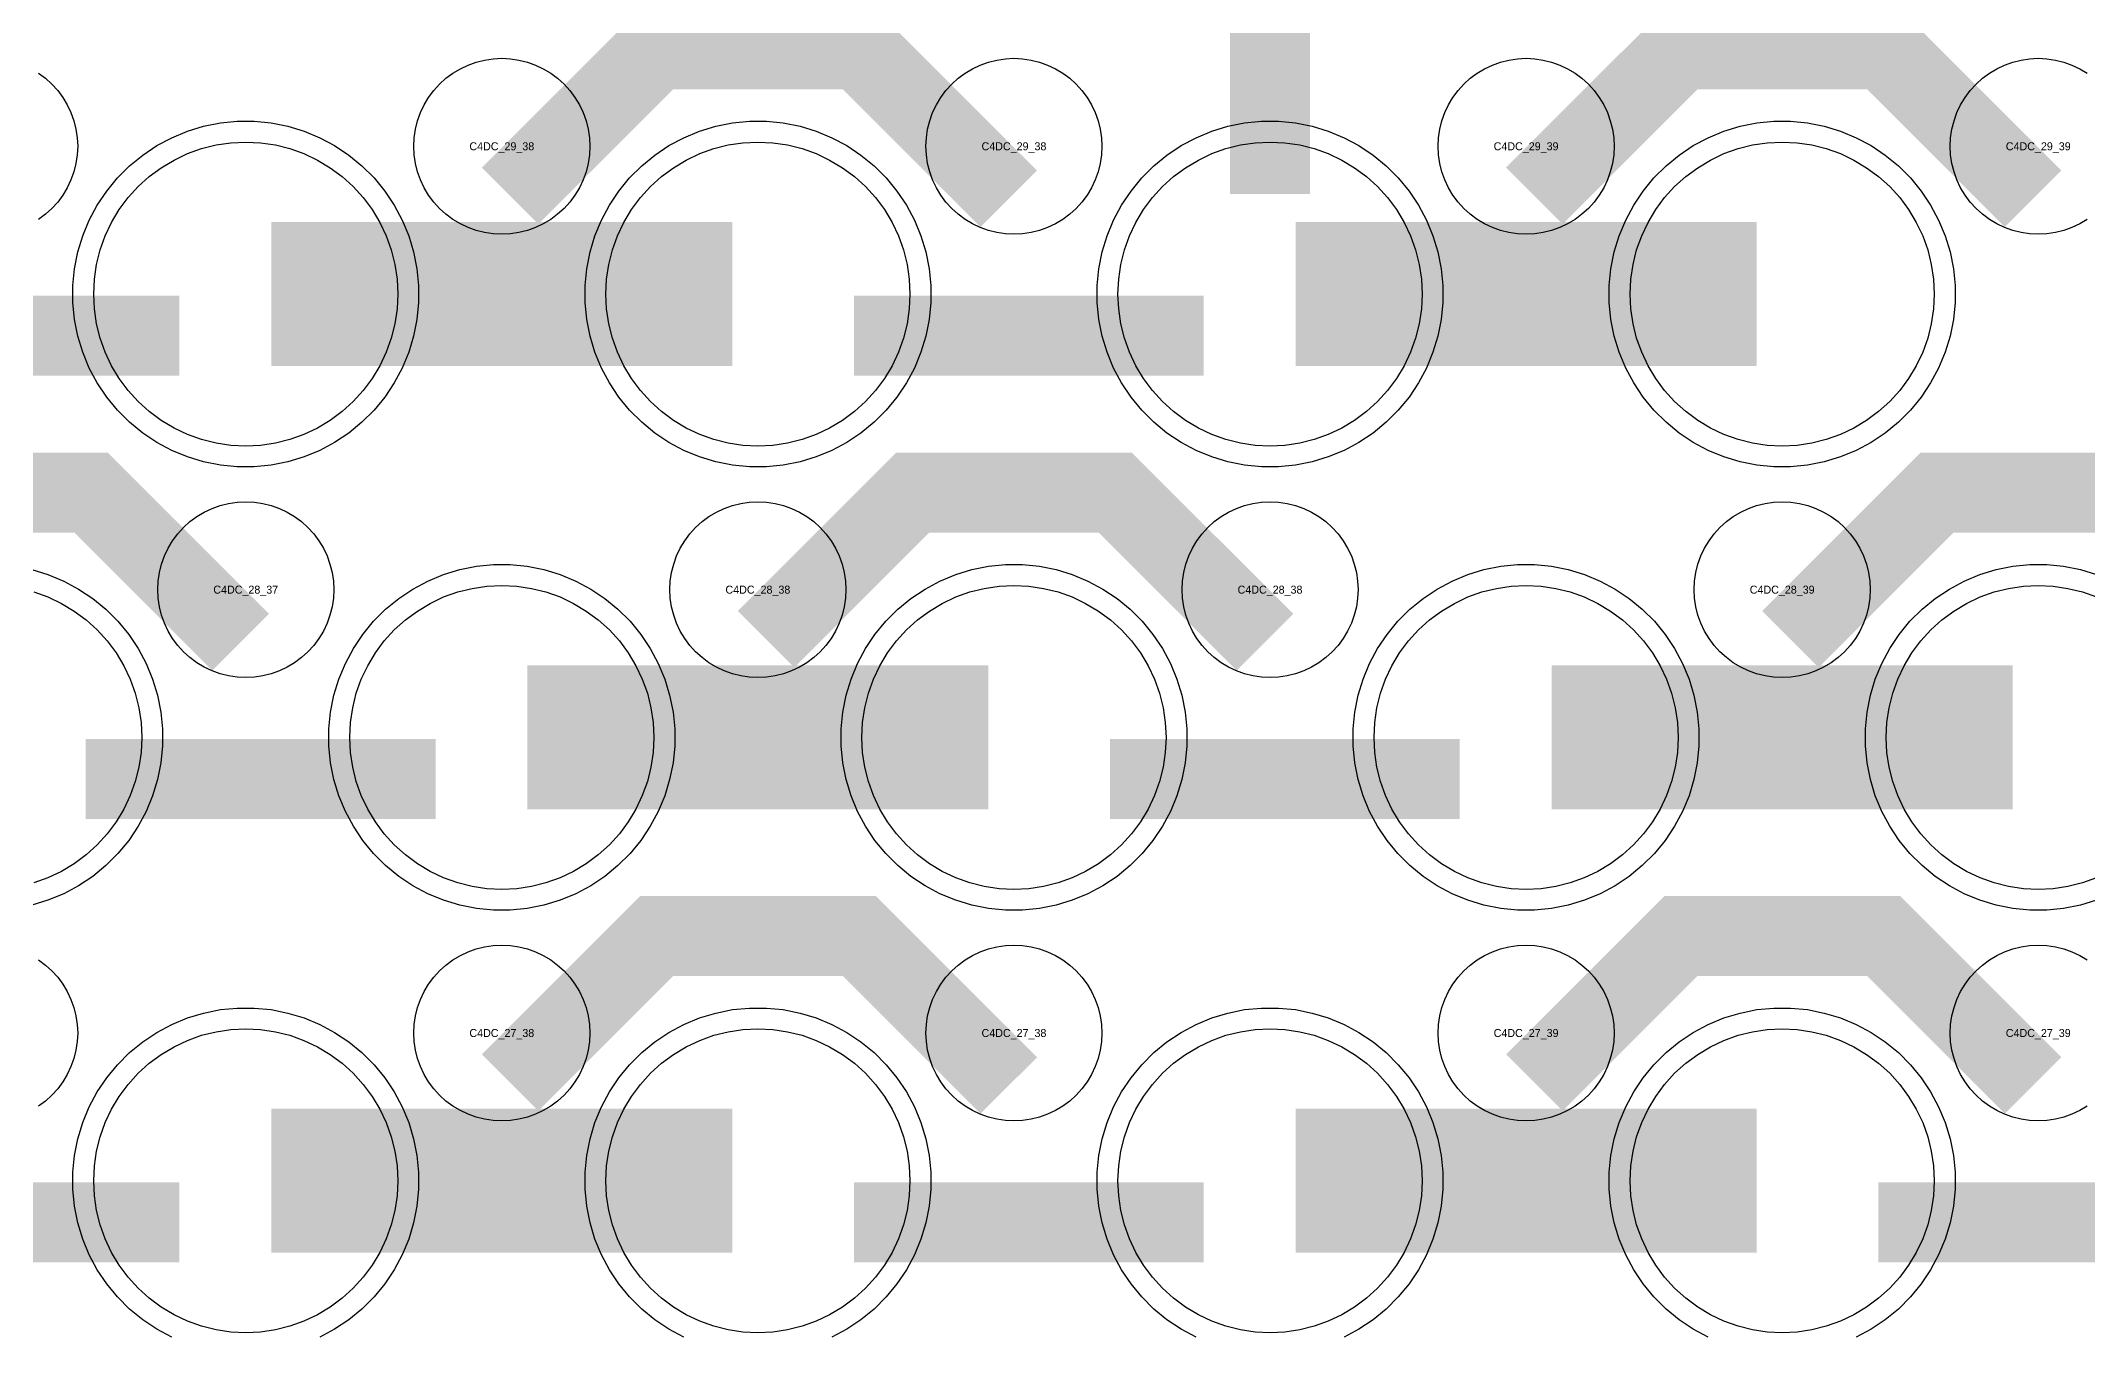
# Model space of a CAD drawing. Extents: x -11880 to 11880, y -14992 to 14992.
# Drawn here: x 16 to 655, y -11147 to -10742 of the extents above; entities that cross this region are included whole.
import ezdxf
from ezdxf.enums import TextEntityAlignment as Align

# ---------------------------------------------------------------- set-up
doc = ezdxf.new("R2010")
doc.units = 0
doc.header["$MEASUREMENT"] = 0
for name, color, linetype in [('GDS_775_DT_237', 138, 'CONTINUOUS'), ('RDL1_FS', 34, 'CONTINUOUS'), ('RDL_BS', 160, 'CONTINUOUS')]:
    doc.layers.add(name, color=color, linetype=linetype)

msp = doc.modelspace()

# ---------------------------------------------------------------- linework, layer by layer
at = {"layer": 'RDL1_FS', "color": 241, "true_color": 0xf7abae}
for points in [[(80, -10868.714), (75.343, -10868.485), (70.732, -10867.801), (66.209, -10866.669), (61.819, -10865.097), (57.605, -10863.105), (53.605, -10860.707), (49.86, -10857.929), (46.406, -10854.799), (43.276, -10851.345), (40.498, -10847.6), (38.1, -10843.6), (36.108, -10839.386), (34.536, -10834.996), (33.404, -10830.473), (32.72, -10825.862), (32.491, -10821.205), (32.72, -10816.548), (33.404, -10811.937), (34.536, -10807.414), (36.108, -10803.024), (38.1, -10798.81), (40.498, -10794.81), (43.276, -10791.065), (46.406, -10787.611), (49.86, -10784.481), (53.605, -10781.703), (57.605, -10779.305), (61.819, -10777.313), (66.209, -10775.741), (70.732, -10774.609), (75.343, -10773.925), (80, -10773.696), (84.657, -10773.925), (89.268, -10774.609), (93.791, -10775.741), (98.181, -10777.313), (102.395, -10779.305), (106.395, -10781.703), (110.14, -10784.481), (113.594, -10787.611), (116.724, -10791.065), (119.502, -10794.81), (121.9, -10798.81), (123.892, -10803.024), (125.464, -10807.414), (126.596, -10811.937), (127.28, -10816.548), (127.509, -10821.205), (127.28, -10825.862), (126.596, -10830.473), (125.464, -10834.996), (123.892, -10839.386), (121.9, -10843.6), (119.502, -10847.6), (116.724, -10851.345), (113.594, -10854.799), (110.14, -10857.929), (106.395, -10860.707), (102.395, -10863.105), (98.181, -10865.097), (93.791, -10866.669), (89.268, -10867.801), (84.657, -10868.485)], [(240, -10868.714), (235.343, -10868.485), (230.732, -10867.801), (226.209, -10866.669), (221.819, -10865.097), (217.605, -10863.105), (213.605, -10860.707), (209.86, -10857.929), (206.406, -10854.799), (203.276, -10851.345), (200.498, -10847.6), (198.1, -10843.6), (196.108, -10839.386), (194.536, -10834.996), (193.404, -10830.473), (192.72, -10825.862), (192.491, -10821.205), (192.72, -10816.548), (193.404, -10811.937), (194.536, -10807.414), (196.108, -10803.024), (198.1, -10798.81), (200.498, -10794.81), (203.276, -10791.065), (206.406, -10787.611), (209.86, -10784.481), (213.605, -10781.703), (217.605, -10779.305), (221.819, -10777.313), (226.209, -10775.741), (230.732, -10774.609), (235.343, -10773.925), (240, -10773.696), (244.657, -10773.925), (249.268, -10774.609), (253.791, -10775.741), (258.181, -10777.313), (262.395, -10779.305), (266.395, -10781.703), (270.14, -10784.481), (273.594, -10787.611), (276.724, -10791.065), (279.502, -10794.81), (281.9, -10798.81), (283.892, -10803.024), (285.464, -10807.414), (286.596, -10811.937), (287.28, -10816.548), (287.509, -10821.205), (287.28, -10825.862), (286.596, -10830.473), (285.464, -10834.996), (283.892, -10839.386), (281.9, -10843.6), (279.502, -10847.6), (276.724, -10851.345), (273.594, -10854.799), (270.14, -10857.929), (266.395, -10860.707), (262.395, -10863.105), (258.181, -10865.097), (253.791, -10866.669), (249.268, -10867.801), (244.657, -10868.485)], [(400, -10868.714), (395.343, -10868.485), (390.732, -10867.801), (386.209, -10866.669), (381.819, -10865.097), (377.605, -10863.105), (373.605, -10860.707), (369.86, -10857.929), (366.406, -10854.799), (363.276, -10851.345), (360.498, -10847.6), (358.1, -10843.6), (356.108, -10839.386), (354.536, -10834.996), (353.404, -10830.473), (352.72, -10825.862), (352.491, -10821.205), (352.72, -10816.548), (353.404, -10811.937), (354.536, -10807.414), (356.108, -10803.024), (358.1, -10798.81), (360.498, -10794.81), (363.276, -10791.065), (366.406, -10787.611), (369.86, -10784.481), (373.605, -10781.703), (377.605, -10779.305), (381.819, -10777.313), (386.209, -10775.741), (390.732, -10774.609), (395.343, -10773.925), (400, -10773.696), (404.657, -10773.925), (409.268, -10774.609), (413.791, -10775.741), (418.181, -10777.313), (422.395, -10779.305), (426.395, -10781.703), (430.14, -10784.481), (433.594, -10787.611), (436.724, -10791.065), (439.502, -10794.81), (441.9, -10798.81), (443.892, -10803.024), (445.464, -10807.414), (446.596, -10811.937), (447.28, -10816.548), (447.509, -10821.205), (447.28, -10825.862), (446.596, -10830.473), (445.464, -10834.996), (443.892, -10839.386), (441.9, -10843.6), (439.502, -10847.6), (436.724, -10851.345), (433.594, -10854.799), (430.14, -10857.929), (426.395, -10860.707), (422.395, -10863.105), (418.181, -10865.097), (413.791, -10866.669), (409.268, -10867.801), (404.657, -10868.485)], [(560, -10868.714), (555.343, -10868.485), (550.732, -10867.801), (546.209, -10866.669), (541.819, -10865.097), (537.605, -10863.105), (533.605, -10860.707), (529.86, -10857.929), (526.406, -10854.799), (523.276, -10851.345), (520.498, -10847.6), (518.1, -10843.6), (516.108, -10839.386), (514.536, -10834.996), (513.404, -10830.473), (512.72, -10825.862), (512.491, -10821.205), (512.72, -10816.548), (513.404, -10811.937), (514.536, -10807.414), (516.108, -10803.024), (518.1, -10798.81), (520.498, -10794.81), (523.276, -10791.065), (526.406, -10787.611), (529.86, -10784.481), (533.605, -10781.703), (537.605, -10779.305), (541.819, -10777.313), (546.209, -10775.741), (550.732, -10774.609), (555.343, -10773.925), (560, -10773.696), (564.657, -10773.925), (569.268, -10774.609), (573.791, -10775.741), (578.181, -10777.313), (582.395, -10779.305), (586.395, -10781.703), (590.14, -10784.481), (593.594, -10787.611), (596.724, -10791.065), (599.502, -10794.81), (601.9, -10798.81), (603.892, -10803.024), (605.464, -10807.414), (606.596, -10811.937), (607.28, -10816.548), (607.509, -10821.205), (607.28, -10825.862), (606.596, -10830.473), (605.464, -10834.996), (603.892, -10839.386), (601.9, -10843.6), (599.502, -10847.6), (596.724, -10851.345), (593.594, -10854.799), (590.14, -10857.929), (586.395, -10860.707), (582.395, -10863.105), (578.181, -10865.097), (573.791, -10866.669), (569.268, -10867.801), (564.657, -10868.485)]]:
    msp.add_lwpolyline(points, close=True, dxfattribs=at)
for points in [[(88.002, -10821.205, 45, 45, 0), (160.002, -10821.205, 45, 45, 0)], [(160.002, -10821.205, 45, 45, 0), (232.002, -10821.205, 45, 45, 0)], [(408.002, -10821.205, 45, 45, 0), (480.002, -10821.205, 45, 45, 0)], [(480.002, -10821.205, 45, 45, 0), (552.002, -10821.205, 45, 45, 0)]]:
    msp.add_lwpolyline(points, format="xyseb", dxfattribs=at)
at = {"layer": 'RDL1_FS'}
for points in [[(13.791, -10914.306), (18.181, -10915.878), (22.395, -10917.87), (26.395, -10920.268), (30.14, -10923.046), (33.594, -10926.176), (36.724, -10929.63), (39.502, -10933.375), (41.9, -10937.375), (43.892, -10941.589), (45.464, -10945.979), (46.596, -10950.502), (47.28, -10955.113), (47.509, -10959.77), (47.28, -10964.427), (46.596, -10969.038), (45.464, -10973.561), (43.892, -10977.951), (41.9, -10982.165), (39.502, -10986.165), (36.724, -10989.91), (33.594, -10993.364), (30.14, -10996.494), (26.395, -10999.272), (22.395, -11001.67), (18.181, -11003.662), (13.791, -11005.234)], [(658.181, -11003.662), (653.791, -11005.234), (649.268, -11006.366), (644.657, -11007.05), (640, -11007.279), (635.343, -11007.05), (630.732, -11006.366), (626.209, -11005.234), (621.819, -11003.662), (617.605, -11001.67), (613.605, -10999.272), (609.86, -10996.494), (606.406, -10993.364), (603.276, -10989.91), (600.498, -10986.165), (598.1, -10982.165), (596.108, -10977.951), (594.536, -10973.561), (593.404, -10969.038), (592.72, -10964.427), (592.491, -10959.77), (592.72, -10955.113), (593.404, -10950.502), (594.536, -10945.979), (596.108, -10941.589), (598.1, -10937.375), (600.498, -10933.375), (603.276, -10929.63), (606.406, -10926.176), (609.86, -10923.046), (613.605, -10920.268), (617.605, -10917.87), (621.819, -10915.878), (626.209, -10914.306), (630.732, -10913.174), (635.343, -10912.49), (640, -10912.261), (644.657, -10912.49), (649.268, -10913.174), (653.791, -10914.306), (658.181, -10915.878)]]:
    msp.add_lwpolyline(points, dxfattribs=at)
for points in [[(160, -11007.279), (155.343, -11007.05), (150.732, -11006.366), (146.209, -11005.234), (141.819, -11003.662), (137.605, -11001.67), (133.605, -10999.272), (129.86, -10996.494), (126.406, -10993.364), (123.276, -10989.91), (120.498, -10986.165), (118.1, -10982.165), (116.108, -10977.951), (114.536, -10973.561), (113.404, -10969.038), (112.72, -10964.427), (112.491, -10959.77), (112.72, -10955.113), (113.404, -10950.502), (114.536, -10945.979), (116.108, -10941.589), (118.1, -10937.375), (120.498, -10933.375), (123.276, -10929.63), (126.406, -10926.176), (129.86, -10923.046), (133.605, -10920.268), (137.605, -10917.87), (141.819, -10915.878), (146.209, -10914.306), (150.732, -10913.174), (155.343, -10912.49), (160, -10912.261), (164.657, -10912.49), (169.268, -10913.174), (173.791, -10914.306), (178.181, -10915.878), (182.395, -10917.87), (186.395, -10920.268), (190.14, -10923.046), (193.594, -10926.176), (196.724, -10929.63), (199.502, -10933.375), (201.9, -10937.375), (203.892, -10941.589), (205.464, -10945.979), (206.596, -10950.502), (207.28, -10955.113), (207.509, -10959.77), (207.28, -10964.427), (206.596, -10969.038), (205.464, -10973.561), (203.892, -10977.951), (201.9, -10982.165), (199.502, -10986.165), (196.724, -10989.91), (193.594, -10993.364), (190.14, -10996.494), (186.395, -10999.272), (182.395, -11001.67), (178.181, -11003.662), (173.791, -11005.234), (169.268, -11006.366), (164.657, -11007.05)], [(320, -11007.279), (315.343, -11007.05), (310.732, -11006.366), (306.209, -11005.234), (301.819, -11003.662), (297.605, -11001.67), (293.605, -10999.272), (289.86, -10996.494), (286.406, -10993.364), (283.276, -10989.91), (280.498, -10986.165), (278.1, -10982.165), (276.108, -10977.951), (274.536, -10973.561), (273.404, -10969.038), (272.72, -10964.427), (272.491, -10959.77), (272.72, -10955.113), (273.404, -10950.502), (274.536, -10945.979), (276.108, -10941.589), (278.1, -10937.375), (280.498, -10933.375), (283.276, -10929.63), (286.406, -10926.176), (289.86, -10923.046), (293.605, -10920.268), (297.605, -10917.87), (301.819, -10915.878), (306.209, -10914.306), (310.732, -10913.174), (315.343, -10912.49), (320, -10912.261), (324.657, -10912.49), (329.268, -10913.174), (333.791, -10914.306), (338.181, -10915.878), (342.395, -10917.87), (346.395, -10920.268), (350.14, -10923.046), (353.594, -10926.176), (356.724, -10929.63), (359.502, -10933.375), (361.9, -10937.375), (363.892, -10941.589), (365.464, -10945.979), (366.596, -10950.502), (367.28, -10955.113), (367.509, -10959.77), (367.28, -10964.427), (366.596, -10969.038), (365.464, -10973.561), (363.892, -10977.951), (361.9, -10982.165), (359.502, -10986.165), (356.724, -10989.91), (353.594, -10993.364), (350.14, -10996.494), (346.395, -10999.272), (342.395, -11001.67), (338.181, -11003.662), (333.791, -11005.234), (329.268, -11006.366), (324.657, -11007.05)], [(480, -11007.279), (475.343, -11007.05), (470.732, -11006.366), (466.209, -11005.234), (461.819, -11003.662), (457.605, -11001.67), (453.605, -10999.272), (449.86, -10996.494), (446.406, -10993.364), (443.276, -10989.91), (440.498, -10986.165), (438.1, -10982.165), (436.108, -10977.951), (434.536, -10973.561), (433.404, -10969.038), (432.72, -10964.427), (432.491, -10959.77), (432.72, -10955.113), (433.404, -10950.502), (434.536, -10945.979), (436.108, -10941.589), (438.1, -10937.375), (440.498, -10933.375), (443.276, -10929.63), (446.406, -10926.176), (449.86, -10923.046), (453.605, -10920.268), (457.605, -10917.87), (461.819, -10915.878), (466.209, -10914.306), (470.732, -10913.174), (475.343, -10912.49), (480, -10912.261), (484.657, -10912.49), (489.268, -10913.174), (493.791, -10914.306), (498.181, -10915.878), (502.395, -10917.87), (506.395, -10920.268), (510.14, -10923.046), (513.594, -10926.176), (516.724, -10929.63), (519.502, -10933.375), (521.9, -10937.375), (523.892, -10941.589), (525.464, -10945.979), (526.596, -10950.502), (527.28, -10955.113), (527.509, -10959.77), (527.28, -10964.427), (526.596, -10969.038), (525.464, -10973.561), (523.892, -10977.951), (521.9, -10982.165), (519.502, -10986.165), (516.724, -10989.91), (513.594, -10993.364), (510.14, -10996.494), (506.395, -10999.272), (502.395, -11001.67), (498.181, -11003.662), (493.791, -11005.234), (489.268, -11006.366), (484.657, -11007.05)], [(80, -11145.844), (75.343, -11145.615), (70.732, -11144.931), (66.209, -11143.799), (61.819, -11142.227), (57.605, -11140.235), (53.605, -11137.837), (49.86, -11135.059), (46.406, -11131.929), (43.276, -11128.475), (40.498, -11124.73), (38.1, -11120.73), (36.108, -11116.516), (34.536, -11112.126), (33.404, -11107.603), (32.72, -11102.992), (32.491, -11098.335), (32.72, -11093.678), (33.404, -11089.067), (34.536, -11084.544), (36.108, -11080.154), (38.1, -11075.94), (40.498, -11071.94), (43.276, -11068.195), (46.406, -11064.741), (49.86, -11061.611), (53.605, -11058.833), (57.605, -11056.435), (61.819, -11054.443), (66.209, -11052.871), (70.732, -11051.739), (75.343, -11051.055), (80, -11050.826), (84.657, -11051.055), (89.268, -11051.739), (93.791, -11052.871), (98.181, -11054.443), (102.395, -11056.435), (106.395, -11058.833), (110.14, -11061.611), (113.594, -11064.741), (116.724, -11068.195), (119.502, -11071.94), (121.9, -11075.94), (123.892, -11080.154), (125.464, -11084.544), (126.596, -11089.067), (127.28, -11093.678), (127.509, -11098.335), (127.28, -11102.992), (126.596, -11107.603), (125.464, -11112.126), (123.892, -11116.516), (121.9, -11120.73), (119.502, -11124.73), (116.724, -11128.475), (113.594, -11131.929), (110.14, -11135.059), (106.395, -11137.837), (102.395, -11140.235), (98.181, -11142.227), (93.791, -11143.799), (89.268, -11144.931), (84.657, -11145.615)], [(240, -11145.844), (235.343, -11145.615), (230.732, -11144.931), (226.209, -11143.799), (221.819, -11142.227), (217.605, -11140.235), (213.605, -11137.837), (209.86, -11135.059), (206.406, -11131.929), (203.276, -11128.475), (200.498, -11124.73), (198.1, -11120.73), (196.108, -11116.516), (194.536, -11112.126), (193.404, -11107.603), (192.72, -11102.992), (192.491, -11098.335), (192.72, -11093.678), (193.404, -11089.067), (194.536, -11084.544), (196.108, -11080.154), (198.1, -11075.94), (200.498, -11071.94), (203.276, -11068.195), (206.406, -11064.741), (209.86, -11061.611), (213.605, -11058.833), (217.605, -11056.435), (221.819, -11054.443), (226.209, -11052.871), (230.732, -11051.739), (235.343, -11051.055), (240, -11050.826), (244.657, -11051.055), (249.268, -11051.739), (253.791, -11052.871), (258.181, -11054.443), (262.395, -11056.435), (266.395, -11058.833), (270.14, -11061.611), (273.594, -11064.741), (276.724, -11068.195), (279.502, -11071.94), (281.9, -11075.94), (283.892, -11080.154), (285.464, -11084.544), (286.596, -11089.067), (287.28, -11093.678), (287.509, -11098.335), (287.28, -11102.992), (286.596, -11107.603), (285.464, -11112.126), (283.892, -11116.516), (281.9, -11120.73), (279.502, -11124.73), (276.724, -11128.475), (273.594, -11131.929), (270.14, -11135.059), (266.395, -11137.837), (262.395, -11140.235), (258.181, -11142.227), (253.791, -11143.799), (249.268, -11144.931), (244.657, -11145.615)], [(400, -11145.844), (395.343, -11145.615), (390.732, -11144.931), (386.209, -11143.799), (381.819, -11142.227), (377.605, -11140.235), (373.605, -11137.837), (369.86, -11135.059), (366.406, -11131.929), (363.276, -11128.475), (360.498, -11124.73), (358.1, -11120.73), (356.108, -11116.516), (354.536, -11112.126), (353.404, -11107.603), (352.72, -11102.992), (352.491, -11098.335), (352.72, -11093.678), (353.404, -11089.067), (354.536, -11084.544), (356.108, -11080.154), (358.1, -11075.94), (360.498, -11071.94), (363.276, -11068.195), (366.406, -11064.741), (369.86, -11061.611), (373.605, -11058.833), (377.605, -11056.435), (381.819, -11054.443), (386.209, -11052.871), (390.732, -11051.739), (395.343, -11051.055), (400, -11050.826), (404.657, -11051.055), (409.268, -11051.739), (413.791, -11052.871), (418.181, -11054.443), (422.395, -11056.435), (426.395, -11058.833), (430.14, -11061.611), (433.594, -11064.741), (436.724, -11068.195), (439.502, -11071.94), (441.9, -11075.94), (443.892, -11080.154), (445.464, -11084.544), (446.596, -11089.067), (447.28, -11093.678), (447.509, -11098.335), (447.28, -11102.992), (446.596, -11107.603), (445.464, -11112.126), (443.892, -11116.516), (441.9, -11120.73), (439.502, -11124.73), (436.724, -11128.475), (433.594, -11131.929), (430.14, -11135.059), (426.395, -11137.837), (422.395, -11140.235), (418.181, -11142.227), (413.791, -11143.799), (409.268, -11144.931), (404.657, -11145.615)], [(560, -11145.844), (555.343, -11145.615), (550.732, -11144.931), (546.209, -11143.799), (541.819, -11142.227), (537.605, -11140.235), (533.605, -11137.837), (529.86, -11135.059), (526.406, -11131.929), (523.276, -11128.475), (520.498, -11124.73), (518.1, -11120.73), (516.108, -11116.516), (514.536, -11112.126), (513.404, -11107.603), (512.72, -11102.992), (512.491, -11098.335), (512.72, -11093.678), (513.404, -11089.067), (514.536, -11084.544), (516.108, -11080.154), (518.1, -11075.94), (520.498, -11071.94), (523.276, -11068.195), (526.406, -11064.741), (529.86, -11061.611), (533.605, -11058.833), (537.605, -11056.435), (541.819, -11054.443), (546.209, -11052.871), (550.732, -11051.739), (555.343, -11051.055), (560, -11050.826), (564.657, -11051.055), (569.268, -11051.739), (573.791, -11052.871), (578.181, -11054.443), (582.395, -11056.435), (586.395, -11058.833), (590.14, -11061.611), (593.594, -11064.741), (596.724, -11068.195), (599.502, -11071.94), (601.9, -11075.94), (603.892, -11080.154), (605.464, -11084.544), (606.596, -11089.067), (607.28, -11093.678), (607.509, -11098.335), (607.28, -11102.992), (606.596, -11107.603), (605.464, -11112.126), (603.892, -11116.516), (601.9, -11120.73), (599.502, -11124.73), (596.724, -11128.475), (593.594, -11131.929), (590.14, -11135.059), (586.395, -11137.837), (582.395, -11140.235), (578.181, -11142.227), (573.791, -11143.799), (569.268, -11144.931), (564.657, -11145.615)]]:
    msp.add_lwpolyline(points, close=True, dxfattribs=at)
for points in [[(168.002, -10959.77, 45, 45, 0), (240.002, -10959.77, 45, 45, 0)], [(240.002, -10959.77, 45, 45, 0), (312.002, -10959.77, 45, 45, 0)], [(488.002, -10959.77, 45, 45, 0), (560.002, -10959.77, 45, 45, 0)], [(560.002, -10959.77, 45, 45, 0), (632.002, -10959.77, 45, 45, 0)], [(88.002, -11098.335, 45, 45, 0), (160.002, -11098.335, 45, 45, 0)], [(160.002, -11098.335, 45, 45, 0), (232.002, -11098.335, 45, 45, 0)], [(408.002, -11098.335, 45, 45, 0), (480.002, -11098.335, 45, 45, 0)], [(480.002, -11098.335, 45, 45, 0), (552.002, -11098.335, 45, 45, 0)]]:
    msp.add_lwpolyline(points, format="xyseb", dxfattribs=at)
at = {"layer": 'RDL_BS', "color": 241, "true_color": 0xf7abae}
for points in [[(400, -10789.915, 25, 25, 0), (400, -10683.138, 25, 25, 0)], [(-49.984, -10834.218, 25, 25, 0), (59.281, -10834.218, 25, 25, 0)], [(270.016, -10834.218, 25, 25, 0), (379.281, -10834.218, 25, 25, 0)]]:
    msp.add_lwpolyline(points, format="xyseb", dxfattribs=at)
at = {"layer": 'RDL_BS'}
for points in [[(400, -10713.607, 25, 25, 0), (400, -10759.227, 25, 25, 0)], [(162.562, -10790.519, 25, 25, 0), (208.377, -10744.704, 25, 25, 0), (241.93, -10744.704, 25, 25, 0)], [(318.401, -10791.418, 25, 25, 0), (271.687, -10744.704, 25, 25, 0), (241.929, -10744.704, 25, 25, 0)], [(482.562, -10790.519, 25, 25, 0), (528.377, -10744.704, 25, 25, 0), (561.93, -10744.704, 25, 25, 0)], [(638.401, -10791.418, 25, 25, 0), (591.687, -10744.704, 25, 25, 0), (561.929, -10744.704, 25, 25, 0)], [(78.401, -10929.983, 25, 25, 0), (31.687, -10883.269, 25, 25, 0), (1.929, -10883.269, 25, 25, 0)], [(242.562, -10929.084, 25, 25, 0), (288.377, -10883.269, 25, 25, 0), (321.93, -10883.269, 25, 25, 0)], [(398.401, -10929.983, 25, 25, 0), (351.687, -10883.269, 25, 25, 0), (321.929, -10883.269, 25, 25, 0)], [(562.562, -10929.084, 25, 25, 0), (608.377, -10883.269, 25, 25, 0), (641.93, -10883.269, 25, 25, 0)], [(718.401, -10929.983, 25, 25, 0), (671.687, -10883.269, 25, 25, 0), (641.929, -10883.269, 25, 25, 0)], [(30.016, -10972.783, 25, 25, 0), (139.281, -10972.783, 25, 25, 0)], [(350.016, -10972.783, 25, 25, 0), (459.281, -10972.783, 25, 25, 0)], [(162.562, -11067.649, 25, 25, 0), (208.377, -11021.834, 25, 25, 0), (241.93, -11021.834, 25, 25, 0)], [(318.401, -11068.548, 25, 25, 0), (271.687, -11021.834, 25, 25, 0), (241.929, -11021.834, 25, 25, 0)], [(482.562, -11067.649, 25, 25, 0), (528.377, -11021.834, 25, 25, 0), (561.93, -11021.834, 25, 25, 0)], [(638.401, -11068.548, 25, 25, 0), (591.687, -11021.834, 25, 25, 0), (561.929, -11021.834, 25, 25, 0)], [(-49.984, -11111.348, 25, 25, 0), (59.281, -11111.348, 25, 25, 0)], [(270.016, -11111.348, 25, 25, 0), (379.281, -11111.348, 25, 25, 0)], [(590.016, -11111.348, 25, 25, 0), (699.281, -11111.348, 25, 25, 0)]]:
    msp.add_lwpolyline(points, format="xyseb", dxfattribs=at)
for points in [[(160, -10802.511), (157.307, -10802.379), (154.635, -10801.983), (152.016, -10801.326), (149.481, -10800.419), (147.044, -10799.267), (144.72, -10797.874), (142.557, -10796.271), (140.558, -10794.459), (138.746, -10792.46), (137.143, -10790.297), (135.75, -10787.973), (134.598, -10785.536), (133.691, -10783.001), (133.034, -10780.382), (132.638, -10777.71), (132.506, -10775.017), (132.638, -10772.324), (133.034, -10769.652), (133.691, -10767.033), (134.598, -10764.498), (135.75, -10762.061), (137.143, -10759.737), (138.746, -10757.574), (140.558, -10755.575), (142.557, -10753.763), (144.72, -10752.16), (147.044, -10750.767), (149.481, -10749.615), (152.016, -10748.708), (154.635, -10748.051), (157.307, -10747.655), (160, -10747.523), (162.693, -10747.655), (165.365, -10748.051), (167.984, -10748.708), (170.519, -10749.615), (172.956, -10750.767), (175.28, -10752.16), (177.443, -10753.763), (179.442, -10755.575), (181.254, -10757.574), (182.857, -10759.737), (184.25, -10762.061), (185.402, -10764.498), (186.309, -10767.033), (186.966, -10769.652), (187.362, -10772.324), (187.494, -10775.017), (187.362, -10777.71), (186.966, -10780.382), (186.309, -10783.001), (185.402, -10785.536), (184.25, -10787.973), (182.857, -10790.297), (181.254, -10792.46), (179.442, -10794.459), (177.443, -10796.271), (175.28, -10797.874), (172.956, -10799.267), (170.519, -10800.419), (167.984, -10801.326), (165.365, -10801.983), (162.693, -10802.379)], [(320, -10802.511), (317.307, -10802.379), (314.635, -10801.983), (312.016, -10801.326), (309.481, -10800.419), (307.044, -10799.267), (304.72, -10797.874), (302.557, -10796.271), (300.558, -10794.459), (298.746, -10792.46), (297.143, -10790.297), (295.75, -10787.973), (294.598, -10785.536), (293.691, -10783.001), (293.034, -10780.382), (292.638, -10777.71), (292.506, -10775.017), (292.638, -10772.324), (293.034, -10769.652), (293.691, -10767.033), (294.598, -10764.498), (295.75, -10762.061), (297.143, -10759.737), (298.746, -10757.574), (300.558, -10755.575), (302.557, -10753.763), (304.72, -10752.16), (307.044, -10750.767), (309.481, -10749.615), (312.016, -10748.708), (314.635, -10748.051), (317.307, -10747.655), (320, -10747.523), (322.693, -10747.655), (325.365, -10748.051), (327.984, -10748.708), (330.519, -10749.615), (332.956, -10750.767), (335.28, -10752.16), (337.443, -10753.763), (339.442, -10755.575), (341.254, -10757.574), (342.857, -10759.737), (344.25, -10762.061), (345.402, -10764.498), (346.309, -10767.033), (346.966, -10769.652), (347.362, -10772.324), (347.494, -10775.017), (347.362, -10777.71), (346.966, -10780.382), (346.309, -10783.001), (345.402, -10785.536), (344.25, -10787.973), (342.857, -10790.297), (341.254, -10792.46), (339.442, -10794.459), (337.443, -10796.271), (335.28, -10797.874), (332.956, -10799.267), (330.519, -10800.419), (327.984, -10801.326), (325.365, -10801.983), (322.693, -10802.379)], [(480, -10802.511), (477.307, -10802.379), (474.635, -10801.983), (472.016, -10801.326), (469.481, -10800.419), (467.044, -10799.267), (464.72, -10797.874), (462.557, -10796.271), (460.558, -10794.459), (458.746, -10792.46), (457.143, -10790.297), (455.75, -10787.973), (454.598, -10785.536), (453.691, -10783.001), (453.034, -10780.382), (452.638, -10777.71), (452.506, -10775.017), (452.638, -10772.324), (453.034, -10769.652), (453.691, -10767.033), (454.598, -10764.498), (455.75, -10762.061), (457.143, -10759.737), (458.746, -10757.574), (460.558, -10755.575), (462.557, -10753.763), (464.72, -10752.16), (467.044, -10750.767), (469.481, -10749.615), (472.016, -10748.708), (474.635, -10748.051), (477.307, -10747.655), (480, -10747.523), (482.693, -10747.655), (485.365, -10748.051), (487.984, -10748.708), (490.519, -10749.615), (492.956, -10750.767), (495.28, -10752.16), (497.443, -10753.763), (499.442, -10755.575), (501.254, -10757.574), (502.857, -10759.737), (504.25, -10762.061), (505.402, -10764.498), (506.309, -10767.033), (506.966, -10769.652), (507.362, -10772.324), (507.494, -10775.017), (507.362, -10777.71), (506.966, -10780.382), (506.309, -10783.001), (505.402, -10785.536), (504.25, -10787.973), (502.857, -10790.297), (501.254, -10792.46), (499.442, -10794.459), (497.443, -10796.271), (495.28, -10797.874), (492.956, -10799.267), (490.519, -10800.419), (487.984, -10801.326), (485.365, -10801.983), (482.693, -10802.379)], [(80, -10941.076), (77.307, -10940.944), (74.635, -10940.548), (72.016, -10939.891), (69.481, -10938.984), (67.044, -10937.832), (64.72, -10936.439), (62.557, -10934.836), (60.558, -10933.024), (58.746, -10931.025), (57.143, -10928.862), (55.75, -10926.538), (54.598, -10924.101), (53.691, -10921.566), (53.034, -10918.947), (52.638, -10916.275), (52.506, -10913.582), (52.638, -10910.889), (53.034, -10908.217), (53.691, -10905.598), (54.598, -10903.063), (55.75, -10900.626), (57.143, -10898.302), (58.746, -10896.139), (60.558, -10894.14), (62.557, -10892.328), (64.72, -10890.725), (67.044, -10889.332), (69.481, -10888.18), (72.016, -10887.273), (74.635, -10886.616), (77.307, -10886.22), (80, -10886.088), (82.693, -10886.22), (85.365, -10886.616), (87.984, -10887.273), (90.519, -10888.18), (92.956, -10889.332), (95.28, -10890.725), (97.443, -10892.328), (99.442, -10894.14), (101.254, -10896.139), (102.857, -10898.302), (104.25, -10900.626), (105.402, -10903.063), (106.309, -10905.598), (106.966, -10908.217), (107.362, -10910.889), (107.494, -10913.582), (107.362, -10916.275), (106.966, -10918.947), (106.309, -10921.566), (105.402, -10924.101), (104.25, -10926.538), (102.857, -10928.862), (101.254, -10931.025), (99.442, -10933.024), (97.443, -10934.836), (95.28, -10936.439), (92.956, -10937.832), (90.519, -10938.984), (87.984, -10939.891), (85.365, -10940.548), (82.693, -10940.944)], [(240, -10941.076), (237.307, -10940.944), (234.635, -10940.548), (232.016, -10939.891), (229.481, -10938.984), (227.044, -10937.832), (224.72, -10936.439), (222.557, -10934.836), (220.558, -10933.024), (218.746, -10931.025), (217.143, -10928.862), (215.75, -10926.538), (214.598, -10924.101), (213.691, -10921.566), (213.034, -10918.947), (212.638, -10916.275), (212.506, -10913.582), (212.638, -10910.889), (213.034, -10908.217), (213.691, -10905.598), (214.598, -10903.063), (215.75, -10900.626), (217.143, -10898.302), (218.746, -10896.139), (220.558, -10894.14), (222.557, -10892.328), (224.72, -10890.725), (227.044, -10889.332), (229.481, -10888.18), (232.016, -10887.273), (234.635, -10886.616), (237.307, -10886.22), (240, -10886.088), (242.693, -10886.22), (245.365, -10886.616), (247.984, -10887.273), (250.519, -10888.18), (252.956, -10889.332), (255.28, -10890.725), (257.443, -10892.328), (259.442, -10894.14), (261.254, -10896.139), (262.857, -10898.302), (264.25, -10900.626), (265.402, -10903.063), (266.309, -10905.598), (266.966, -10908.217), (267.362, -10910.889), (267.494, -10913.582), (267.362, -10916.275), (266.966, -10918.947), (266.309, -10921.566), (265.402, -10924.101), (264.25, -10926.538), (262.857, -10928.862), (261.254, -10931.025), (259.442, -10933.024), (257.443, -10934.836), (255.28, -10936.439), (252.956, -10937.832), (250.519, -10938.984), (247.984, -10939.891), (245.365, -10940.548), (242.693, -10940.944)], [(400, -10941.076), (397.307, -10940.944), (394.635, -10940.548), (392.016, -10939.891), (389.481, -10938.984), (387.044, -10937.832), (384.72, -10936.439), (382.557, -10934.836), (380.558, -10933.024), (378.746, -10931.025), (377.143, -10928.862), (375.75, -10926.538), (374.598, -10924.101), (373.691, -10921.566), (373.034, -10918.947), (372.638, -10916.275), (372.506, -10913.582), (372.638, -10910.889), (373.034, -10908.217), (373.691, -10905.598), (374.598, -10903.063), (375.75, -10900.626), (377.143, -10898.302), (378.746, -10896.139), (380.558, -10894.14), (382.557, -10892.328), (384.72, -10890.725), (387.044, -10889.332), (389.481, -10888.18), (392.016, -10887.273), (394.635, -10886.616), (397.307, -10886.22), (400, -10886.088), (402.693, -10886.22), (405.365, -10886.616), (407.984, -10887.273), (410.519, -10888.18), (412.956, -10889.332), (415.28, -10890.725), (417.443, -10892.328), (419.442, -10894.14), (421.254, -10896.139), (422.857, -10898.302), (424.25, -10900.626), (425.402, -10903.063), (426.309, -10905.598), (426.966, -10908.217), (427.362, -10910.889), (427.494, -10913.582), (427.362, -10916.275), (426.966, -10918.947), (426.309, -10921.566), (425.402, -10924.101), (424.25, -10926.538), (422.857, -10928.862), (421.254, -10931.025), (419.442, -10933.024), (417.443, -10934.836), (415.28, -10936.439), (412.956, -10937.832), (410.519, -10938.984), (407.984, -10939.891), (405.365, -10940.548), (402.693, -10940.944)], [(560, -10941.076), (557.307, -10940.944), (554.635, -10940.548), (552.016, -10939.891), (549.481, -10938.984), (547.044, -10937.832), (544.72, -10936.439), (542.557, -10934.836), (540.558, -10933.024), (538.746, -10931.025), (537.143, -10928.862), (535.75, -10926.538), (534.598, -10924.101), (533.691, -10921.566), (533.034, -10918.947), (532.638, -10916.275), (532.506, -10913.582), (532.638, -10910.889), (533.034, -10908.217), (533.691, -10905.598), (534.598, -10903.063), (535.75, -10900.626), (537.143, -10898.302), (538.746, -10896.139), (540.558, -10894.14), (542.557, -10892.328), (544.72, -10890.725), (547.044, -10889.332), (549.481, -10888.18), (552.016, -10887.273), (554.635, -10886.616), (557.307, -10886.22), (560, -10886.088), (562.693, -10886.22), (565.365, -10886.616), (567.984, -10887.273), (570.519, -10888.18), (572.956, -10889.332), (575.28, -10890.725), (577.443, -10892.328), (579.442, -10894.14), (581.254, -10896.139), (582.857, -10898.302), (584.25, -10900.626), (585.402, -10903.063), (586.309, -10905.598), (586.966, -10908.217), (587.362, -10910.889), (587.494, -10913.582), (587.362, -10916.275), (586.966, -10918.947), (586.309, -10921.566), (585.402, -10924.101), (584.25, -10926.538), (582.857, -10928.862), (581.254, -10931.025), (579.442, -10933.024), (577.443, -10934.836), (575.28, -10936.439), (572.956, -10937.832), (570.519, -10938.984), (567.984, -10939.891), (565.365, -10940.548), (562.693, -10940.944)], [(157.356, -11013.77), (152.062, -11013.253), (146.835, -11012.207), (141.795, -11010.676), (136.885, -11008.645), (132.223, -11006.153), (127.809, -11003.206), (123.708, -10999.844), (119.926, -10996.062), (116.564, -10991.961), (113.617, -10987.547), (111.125, -10982.885), (109.094, -10977.975), (107.563, -10972.935), (106.517, -10967.708), (106, -10962.414), (106, -10957.126), (106.517, -10951.832), (107.563, -10946.605), (109.094, -10941.565), (111.125, -10936.655), (113.617, -10931.993), (116.564, -10927.579), (119.926, -10923.478), (123.708, -10919.696), (127.809, -10916.334), (132.223, -10913.387), (136.885, -10910.895), (141.795, -10908.864), (146.835, -10907.333), (152.062, -10906.287), (157.356, -10905.77), (162.644, -10905.77), (167.938, -10906.287), (173.165, -10907.333), (178.205, -10908.864), (183.115, -10910.895), (187.777, -10913.387), (192.191, -10916.334), (196.292, -10919.696), (200.074, -10923.478), (203.436, -10927.579), (206.383, -10931.993), (208.875, -10936.655), (210.906, -10941.565), (212.437, -10946.605), (213.483, -10951.832), (214, -10957.126), (214, -10962.414), (213.483, -10967.708), (212.437, -10972.935), (210.906, -10977.975), (208.875, -10982.885), (206.383, -10987.547), (203.436, -10991.961), (200.074, -10996.062), (196.292, -10999.844), (192.191, -11003.206), (187.777, -11006.153), (183.115, -11008.645), (178.205, -11010.676), (173.165, -11012.207), (167.938, -11013.253), (162.644, -11013.77)], [(317.356, -11013.77), (312.062, -11013.253), (306.835, -11012.207), (301.795, -11010.676), (296.885, -11008.645), (292.223, -11006.153), (287.809, -11003.206), (283.708, -10999.844), (279.926, -10996.062), (276.564, -10991.961), (273.617, -10987.547), (271.125, -10982.885), (269.094, -10977.975), (267.563, -10972.935), (266.517, -10967.708), (266, -10962.414), (266, -10957.126), (266.517, -10951.832), (267.563, -10946.605), (269.094, -10941.565), (271.125, -10936.655), (273.617, -10931.993), (276.564, -10927.579), (279.926, -10923.478), (283.708, -10919.696), (287.809, -10916.334), (292.223, -10913.387), (296.885, -10910.895), (301.795, -10908.864), (306.835, -10907.333), (312.062, -10906.287), (317.356, -10905.77), (322.644, -10905.77), (327.938, -10906.287), (333.165, -10907.333), (338.205, -10908.864), (343.115, -10910.895), (347.777, -10913.387), (352.191, -10916.334), (356.292, -10919.696), (360.074, -10923.478), (363.436, -10927.579), (366.383, -10931.993), (368.875, -10936.655), (370.906, -10941.565), (372.437, -10946.605), (373.483, -10951.832), (374, -10957.126), (374, -10962.414), (373.483, -10967.708), (372.437, -10972.935), (370.906, -10977.975), (368.875, -10982.885), (366.383, -10987.547), (363.436, -10991.961), (360.074, -10996.062), (356.292, -10999.844), (352.191, -11003.206), (347.777, -11006.153), (343.115, -11008.645), (338.205, -11010.676), (333.165, -11012.207), (327.938, -11013.253), (322.644, -11013.77)], [(477.356, -11013.77), (472.062, -11013.253), (466.835, -11012.207), (461.795, -11010.676), (456.885, -11008.645), (452.223, -11006.153), (447.809, -11003.206), (443.708, -10999.844), (439.926, -10996.062), (436.564, -10991.961), (433.617, -10987.547), (431.125, -10982.885), (429.094, -10977.975), (427.563, -10972.935), (426.517, -10967.708), (426, -10962.414), (426, -10957.126), (426.517, -10951.832), (427.563, -10946.605), (429.094, -10941.565), (431.125, -10936.655), (433.617, -10931.993), (436.564, -10927.579), (439.926, -10923.478), (443.708, -10919.696), (447.809, -10916.334), (452.223, -10913.387), (456.885, -10910.895), (461.795, -10908.864), (466.835, -10907.333), (472.062, -10906.287), (477.356, -10905.77), (482.644, -10905.77), (487.938, -10906.287), (493.165, -10907.333), (498.205, -10908.864), (503.115, -10910.895), (507.777, -10913.387), (512.191, -10916.334), (516.292, -10919.696), (520.074, -10923.478), (523.436, -10927.579), (526.383, -10931.993), (528.875, -10936.655), (530.906, -10941.565), (532.437, -10946.605), (533.483, -10951.832), (534, -10957.126), (534, -10962.414), (533.483, -10967.708), (532.437, -10972.935), (530.906, -10977.975), (528.875, -10982.885), (526.383, -10987.547), (523.436, -10991.961), (520.074, -10996.062), (516.292, -10999.844), (512.191, -11003.206), (507.777, -11006.153), (503.115, -11008.645), (498.205, -11010.676), (493.165, -11012.207), (487.938, -11013.253), (482.644, -11013.77)], [(160, -11079.641), (157.307, -11079.509), (154.635, -11079.113), (152.016, -11078.456), (149.481, -11077.549), (147.044, -11076.397), (144.72, -11075.004), (142.557, -11073.401), (140.558, -11071.589), (138.746, -11069.59), (137.143, -11067.427), (135.75, -11065.103), (134.598, -11062.666), (133.691, -11060.131), (133.034, -11057.512), (132.638, -11054.84), (132.506, -11052.147), (132.638, -11049.454), (133.034, -11046.782), (133.691, -11044.163), (134.598, -11041.628), (135.75, -11039.191), (137.143, -11036.867), (138.746, -11034.704), (140.558, -11032.705), (142.557, -11030.893), (144.72, -11029.29), (147.044, -11027.897), (149.481, -11026.745), (152.016, -11025.838), (154.635, -11025.181), (157.307, -11024.785), (160, -11024.653), (162.693, -11024.785), (165.365, -11025.181), (167.984, -11025.838), (170.519, -11026.745), (172.956, -11027.897), (175.28, -11029.29), (177.443, -11030.893), (179.442, -11032.705), (181.254, -11034.704), (182.857, -11036.867), (184.25, -11039.191), (185.402, -11041.628), (186.309, -11044.163), (186.966, -11046.782), (187.362, -11049.454), (187.494, -11052.147), (187.362, -11054.84), (186.966, -11057.512), (186.309, -11060.131), (185.402, -11062.666), (184.25, -11065.103), (182.857, -11067.427), (181.254, -11069.59), (179.442, -11071.589), (177.443, -11073.401), (175.28, -11075.004), (172.956, -11076.397), (170.519, -11077.549), (167.984, -11078.456), (165.365, -11079.113), (162.693, -11079.509)], [(320, -11079.641), (317.307, -11079.509), (314.635, -11079.113), (312.016, -11078.456), (309.481, -11077.549), (307.044, -11076.397), (304.72, -11075.004), (302.557, -11073.401), (300.558, -11071.589), (298.746, -11069.59), (297.143, -11067.427), (295.75, -11065.103), (294.598, -11062.666), (293.691, -11060.131), (293.034, -11057.512), (292.638, -11054.84), (292.506, -11052.147), (292.638, -11049.454), (293.034, -11046.782), (293.691, -11044.163), (294.598, -11041.628), (295.75, -11039.191), (297.143, -11036.867), (298.746, -11034.704), (300.558, -11032.705), (302.557, -11030.893), (304.72, -11029.29), (307.044, -11027.897), (309.481, -11026.745), (312.016, -11025.838), (314.635, -11025.181), (317.307, -11024.785), (320, -11024.653), (322.693, -11024.785), (325.365, -11025.181), (327.984, -11025.838), (330.519, -11026.745), (332.956, -11027.897), (335.28, -11029.29), (337.443, -11030.893), (339.442, -11032.705), (341.254, -11034.704), (342.857, -11036.867), (344.25, -11039.191), (345.402, -11041.628), (346.309, -11044.163), (346.966, -11046.782), (347.362, -11049.454), (347.494, -11052.147), (347.362, -11054.84), (346.966, -11057.512), (346.309, -11060.131), (345.402, -11062.666), (344.25, -11065.103), (342.857, -11067.427), (341.254, -11069.59), (339.442, -11071.589), (337.443, -11073.401), (335.28, -11075.004), (332.956, -11076.397), (330.519, -11077.549), (327.984, -11078.456), (325.365, -11079.113), (322.693, -11079.509)], [(480, -11079.641), (477.307, -11079.509), (474.635, -11079.113), (472.016, -11078.456), (469.481, -11077.549), (467.044, -11076.397), (464.72, -11075.004), (462.557, -11073.401), (460.558, -11071.589), (458.746, -11069.59), (457.143, -11067.427), (455.75, -11065.103), (454.598, -11062.666), (453.691, -11060.131), (453.034, -11057.512), (452.638, -11054.84), (452.506, -11052.147), (452.638, -11049.454), (453.034, -11046.782), (453.691, -11044.163), (454.598, -11041.628), (455.75, -11039.191), (457.143, -11036.867), (458.746, -11034.704), (460.558, -11032.705), (462.557, -11030.893), (464.72, -11029.29), (467.044, -11027.897), (469.481, -11026.745), (472.016, -11025.838), (474.635, -11025.181), (477.307, -11024.785), (480, -11024.653), (482.693, -11024.785), (485.365, -11025.181), (487.984, -11025.838), (490.519, -11026.745), (492.956, -11027.897), (495.28, -11029.29), (497.443, -11030.893), (499.442, -11032.705), (501.254, -11034.704), (502.857, -11036.867), (504.25, -11039.191), (505.402, -11041.628), (506.309, -11044.163), (506.966, -11046.782), (507.362, -11049.454), (507.494, -11052.147), (507.362, -11054.84), (506.966, -11057.512), (506.309, -11060.131), (505.402, -11062.666), (504.25, -11065.103), (502.857, -11067.427), (501.254, -11069.59), (499.442, -11071.589), (497.443, -11073.401), (495.28, -11075.004), (492.956, -11076.397), (490.519, -11077.549), (487.984, -11078.456), (485.365, -11079.113), (482.693, -11079.509)]]:
    msp.add_lwpolyline(points, close=True, dxfattribs=at)
for points in [[(655.28, -10797.874), (652.956, -10799.267), (650.519, -10800.419), (647.984, -10801.326), (645.365, -10801.983), (642.693, -10802.379), (640, -10802.511), (637.307, -10802.379), (634.635, -10801.983), (632.016, -10801.326), (629.481, -10800.419), (627.044, -10799.267), (624.72, -10797.874), (622.557, -10796.271), (620.558, -10794.459), (618.746, -10792.46), (617.143, -10790.297), (615.75, -10787.973), (614.598, -10785.536), (613.691, -10783.001), (613.034, -10780.382), (612.638, -10777.71), (612.506, -10775.017), (612.638, -10772.324), (613.034, -10769.652), (613.691, -10767.033), (614.598, -10764.498), (615.75, -10762.061), (617.143, -10759.737), (618.746, -10757.574), (620.558, -10755.575), (622.557, -10753.763), (624.72, -10752.16), (627.044, -10750.767), (629.481, -10749.615), (632.016, -10748.708), (634.635, -10748.051), (637.307, -10747.655), (640, -10747.523), (642.693, -10747.655), (645.365, -10748.051), (647.984, -10748.708), (650.519, -10749.615), (652.956, -10750.767), (655.28, -10752.16)], [(15.28, -10752.16), (17.443, -10753.763), (19.442, -10755.575), (21.254, -10757.574), (22.857, -10759.737), (24.25, -10762.061), (25.402, -10764.498), (26.309, -10767.033), (26.966, -10769.652), (27.362, -10772.324), (27.494, -10775.017), (27.362, -10777.71), (26.966, -10780.382), (26.309, -10783.001), (25.402, -10785.536), (24.25, -10787.973), (22.857, -10790.297), (21.254, -10792.46), (19.442, -10794.459), (17.443, -10796.271), (15.28, -10797.874)], [(13.165, -10907.333), (18.205, -10908.864), (23.115, -10910.895), (27.777, -10913.387), (32.191, -10916.334), (36.292, -10919.696), (40.074, -10923.478), (43.436, -10927.579), (46.383, -10931.993), (48.875, -10936.655), (50.906, -10941.565), (52.437, -10946.605), (53.483, -10951.832), (54, -10957.126), (54, -10962.414), (53.483, -10967.708), (52.437, -10972.935), (50.906, -10977.975), (48.875, -10982.885), (46.383, -10987.547), (43.436, -10991.961), (40.074, -10996.062), (36.292, -10999.844), (32.191, -11003.206), (27.777, -11006.153), (23.115, -11008.645), (18.205, -11010.676), (13.165, -11012.207)], [(658.205, -11010.676), (653.165, -11012.207), (647.938, -11013.253), (642.644, -11013.77), (637.356, -11013.77), (632.062, -11013.253), (626.835, -11012.207), (621.795, -11010.676), (616.885, -11008.645), (612.223, -11006.153), (607.809, -11003.206), (603.708, -10999.844), (599.926, -10996.062), (596.564, -10991.961), (593.617, -10987.547), (591.125, -10982.885), (589.094, -10977.975), (587.563, -10972.935), (586.517, -10967.708), (586, -10962.414), (586, -10957.126), (586.517, -10951.832), (587.563, -10946.605), (589.094, -10941.565), (591.125, -10936.655), (593.617, -10931.993), (596.564, -10927.579), (599.926, -10923.478), (603.708, -10919.696), (607.809, -10916.334), (612.223, -10913.387), (616.885, -10910.895), (621.795, -10908.864), (626.835, -10907.333), (632.062, -10906.287), (637.356, -10905.77), (642.644, -10905.77), (647.938, -10906.287), (653.165, -10907.333), (658.205, -10908.864)], [(655.28, -11075.004), (652.956, -11076.397), (650.519, -11077.549), (647.984, -11078.456), (645.365, -11079.113), (642.693, -11079.509), (640, -11079.641), (637.307, -11079.509), (634.635, -11079.113), (632.016, -11078.456), (629.481, -11077.549), (627.044, -11076.397), (624.72, -11075.004), (622.557, -11073.401), (620.558, -11071.589), (618.746, -11069.59), (617.143, -11067.427), (615.75, -11065.103), (614.598, -11062.666), (613.691, -11060.131), (613.034, -11057.512), (612.638, -11054.84), (612.506, -11052.147), (612.638, -11049.454), (613.034, -11046.782), (613.691, -11044.163), (614.598, -11041.628), (615.75, -11039.191), (617.143, -11036.867), (618.746, -11034.704), (620.558, -11032.705), (622.557, -11030.893), (624.72, -11029.29), (627.044, -11027.897), (629.481, -11026.745), (632.016, -11025.838), (634.635, -11025.181), (637.307, -11024.785), (640, -11024.653), (642.693, -11024.785), (645.365, -11025.181), (647.984, -11025.838), (650.519, -11026.745), (652.956, -11027.897), (655.28, -11029.29)], [(15.28, -11029.29), (17.443, -11030.893), (19.442, -11032.705), (21.254, -11034.704), (22.857, -11036.867), (24.25, -11039.191), (25.402, -11041.628), (26.309, -11044.163), (26.966, -11046.782), (27.362, -11049.454), (27.494, -11052.147), (27.362, -11054.84), (26.966, -11057.512), (26.309, -11060.131), (25.402, -11062.666), (24.25, -11065.103), (22.857, -11067.427), (21.254, -11069.59), (19.442, -11071.589), (17.443, -11073.401), (15.28, -11075.004)], [(56.885, -11147.21), (52.223, -11144.718), (47.809, -11141.771), (43.708, -11138.409), (39.926, -11134.627), (36.564, -11130.526), (33.617, -11126.112), (31.125, -11121.45), (29.094, -11116.54), (27.563, -11111.5), (26.517, -11106.273), (26, -11100.979), (26, -11095.691), (26.517, -11090.397), (27.563, -11085.17), (29.094, -11080.13), (31.125, -11075.22), (33.617, -11070.558), (36.564, -11066.144), (39.926, -11062.043), (43.708, -11058.261), (47.809, -11054.899), (52.223, -11051.952), (56.885, -11049.46), (61.795, -11047.429), (66.835, -11045.898), (72.062, -11044.852), (77.356, -11044.335), (82.644, -11044.335), (87.938, -11044.852), (93.165, -11045.898), (98.205, -11047.429), (103.115, -11049.46), (107.777, -11051.952), (112.191, -11054.899), (116.292, -11058.261), (120.074, -11062.043), (123.436, -11066.144), (126.383, -11070.558), (128.875, -11075.22), (130.906, -11080.13), (132.437, -11085.17), (133.483, -11090.397), (134, -11095.691), (134, -11100.979), (133.483, -11106.273), (132.437, -11111.5), (130.906, -11116.54), (128.875, -11121.45), (126.383, -11126.112), (123.436, -11130.526), (120.074, -11134.627), (116.292, -11138.409), (112.191, -11141.771), (107.777, -11144.718), (103.115, -11147.21)], [(216.885, -11147.21), (212.223, -11144.718), (207.809, -11141.771), (203.708, -11138.409), (199.926, -11134.627), (196.564, -11130.526), (193.617, -11126.112), (191.125, -11121.45), (189.094, -11116.54), (187.563, -11111.5), (186.517, -11106.273), (186, -11100.979), (186, -11095.691), (186.517, -11090.397), (187.563, -11085.17), (189.094, -11080.13), (191.125, -11075.22), (193.617, -11070.558), (196.564, -11066.144), (199.926, -11062.043), (203.708, -11058.261), (207.809, -11054.899), (212.223, -11051.952), (216.885, -11049.46), (221.795, -11047.429), (226.835, -11045.898), (232.062, -11044.852), (237.356, -11044.335), (242.644, -11044.335), (247.938, -11044.852), (253.165, -11045.898), (258.205, -11047.429), (263.115, -11049.46), (267.777, -11051.952), (272.191, -11054.899), (276.292, -11058.261), (280.074, -11062.043), (283.436, -11066.144), (286.383, -11070.558), (288.875, -11075.22), (290.906, -11080.13), (292.437, -11085.17), (293.483, -11090.397), (294, -11095.691), (294, -11100.979), (293.483, -11106.273), (292.437, -11111.5), (290.906, -11116.54), (288.875, -11121.45), (286.383, -11126.112), (283.436, -11130.526), (280.074, -11134.627), (276.292, -11138.409), (272.191, -11141.771), (267.777, -11144.718), (263.115, -11147.21)], [(376.885, -11147.21), (372.223, -11144.718), (367.809, -11141.771), (363.708, -11138.409), (359.926, -11134.627), (356.564, -11130.526), (353.617, -11126.112), (351.125, -11121.45), (349.094, -11116.54), (347.563, -11111.5), (346.517, -11106.273), (346, -11100.979), (346, -11095.691), (346.517, -11090.397), (347.563, -11085.17), (349.094, -11080.13), (351.125, -11075.22), (353.617, -11070.558), (356.564, -11066.144), (359.926, -11062.043), (363.708, -11058.261), (367.809, -11054.899), (372.223, -11051.952), (376.885, -11049.46), (381.795, -11047.429), (386.835, -11045.898), (392.062, -11044.852), (397.356, -11044.335), (402.644, -11044.335), (407.938, -11044.852), (413.165, -11045.898), (418.205, -11047.429), (423.115, -11049.46), (427.777, -11051.952), (432.191, -11054.899), (436.292, -11058.261), (440.074, -11062.043), (443.436, -11066.144), (446.383, -11070.558), (448.875, -11075.22), (450.906, -11080.13), (452.437, -11085.17), (453.483, -11090.397), (454, -11095.691), (454, -11100.979), (453.483, -11106.273), (452.437, -11111.5), (450.906, -11116.54), (448.875, -11121.45), (446.383, -11126.112), (443.436, -11130.526), (440.074, -11134.627), (436.292, -11138.409), (432.191, -11141.771), (427.777, -11144.718), (423.115, -11147.21)], [(536.885, -11147.21), (532.223, -11144.718), (527.809, -11141.771), (523.708, -11138.409), (519.926, -11134.627), (516.564, -11130.526), (513.617, -11126.112), (511.125, -11121.45), (509.094, -11116.54), (507.563, -11111.5), (506.517, -11106.273), (506, -11100.979), (506, -11095.691), (506.517, -11090.397), (507.563, -11085.17), (509.094, -11080.13), (511.125, -11075.22), (513.617, -11070.558), (516.564, -11066.144), (519.926, -11062.043), (523.708, -11058.261), (527.809, -11054.899), (532.223, -11051.952), (536.885, -11049.46), (541.795, -11047.429), (546.835, -11045.898), (552.062, -11044.852), (557.356, -11044.335), (562.644, -11044.335), (567.938, -11044.852), (573.165, -11045.898), (578.205, -11047.429), (583.115, -11049.46), (587.777, -11051.952), (592.191, -11054.899), (596.292, -11058.261), (600.074, -11062.043), (603.436, -11066.144), (606.383, -11070.558), (608.875, -11075.22), (610.906, -11080.13), (612.437, -11085.17), (613.483, -11090.397), (614, -11095.691), (614, -11100.979), (613.483, -11106.273), (612.437, -11111.5), (610.906, -11116.54), (608.875, -11121.45), (606.383, -11126.112), (603.436, -11130.526), (600.074, -11134.627), (596.292, -11138.409), (592.191, -11141.771), (587.777, -11144.718), (583.115, -11147.21)]]:
    msp.add_lwpolyline(points, dxfattribs=at)
at = {"layer": 'RDL_BS', "color": 241, "true_color": 0xf7abae}
for points in [[(77.356, -10875.205), (72.062, -10874.688), (66.835, -10873.642), (61.795, -10872.111), (56.885, -10870.08), (52.223, -10867.588), (47.809, -10864.641), (43.708, -10861.279), (39.926, -10857.497), (36.564, -10853.396), (33.617, -10848.982), (31.125, -10844.32), (29.094, -10839.41), (27.563, -10834.37), (26.517, -10829.143), (26, -10823.849), (26, -10818.561), (26.517, -10813.267), (27.563, -10808.04), (29.094, -10803), (31.125, -10798.09), (33.617, -10793.428), (36.564, -10789.014), (39.926, -10784.913), (43.708, -10781.131), (47.809, -10777.769), (52.223, -10774.822), (56.885, -10772.33), (61.795, -10770.299), (66.835, -10768.768), (72.062, -10767.722), (77.356, -10767.205), (82.644, -10767.205), (87.938, -10767.722), (93.165, -10768.768), (98.205, -10770.299), (103.115, -10772.33), (107.777, -10774.822), (112.191, -10777.769), (116.292, -10781.131), (120.074, -10784.913), (123.436, -10789.014), (126.383, -10793.428), (128.875, -10798.09), (130.906, -10803), (132.437, -10808.04), (133.483, -10813.267), (134, -10818.561), (134, -10823.849), (133.483, -10829.143), (132.437, -10834.37), (130.906, -10839.41), (128.875, -10844.32), (126.383, -10848.982), (123.436, -10853.396), (120.074, -10857.497), (116.292, -10861.279), (112.191, -10864.641), (107.777, -10867.588), (103.115, -10870.08), (98.205, -10872.111), (93.165, -10873.642), (87.938, -10874.688), (82.644, -10875.205)], [(237.356, -10875.205), (232.062, -10874.688), (226.835, -10873.642), (221.795, -10872.111), (216.885, -10870.08), (212.223, -10867.588), (207.809, -10864.641), (203.708, -10861.279), (199.926, -10857.497), (196.564, -10853.396), (193.617, -10848.982), (191.125, -10844.32), (189.094, -10839.41), (187.563, -10834.37), (186.517, -10829.143), (186, -10823.849), (186, -10818.561), (186.517, -10813.267), (187.563, -10808.04), (189.094, -10803), (191.125, -10798.09), (193.617, -10793.428), (196.564, -10789.014), (199.926, -10784.913), (203.708, -10781.131), (207.809, -10777.769), (212.223, -10774.822), (216.885, -10772.33), (221.795, -10770.299), (226.835, -10768.768), (232.062, -10767.722), (237.356, -10767.205), (242.644, -10767.205), (247.938, -10767.722), (253.165, -10768.768), (258.205, -10770.299), (263.115, -10772.33), (267.777, -10774.822), (272.191, -10777.769), (276.292, -10781.131), (280.074, -10784.913), (283.436, -10789.014), (286.383, -10793.428), (288.875, -10798.09), (290.906, -10803), (292.437, -10808.04), (293.483, -10813.267), (294, -10818.561), (294, -10823.849), (293.483, -10829.143), (292.437, -10834.37), (290.906, -10839.41), (288.875, -10844.32), (286.383, -10848.982), (283.436, -10853.396), (280.074, -10857.497), (276.292, -10861.279), (272.191, -10864.641), (267.777, -10867.588), (263.115, -10870.08), (258.205, -10872.111), (253.165, -10873.642), (247.938, -10874.688), (242.644, -10875.205)], [(397.356, -10875.205), (392.062, -10874.688), (386.835, -10873.642), (381.795, -10872.111), (376.885, -10870.08), (372.223, -10867.588), (367.809, -10864.641), (363.708, -10861.279), (359.926, -10857.497), (356.564, -10853.396), (353.617, -10848.982), (351.125, -10844.32), (349.094, -10839.41), (347.563, -10834.37), (346.517, -10829.143), (346, -10823.849), (346, -10818.561), (346.517, -10813.267), (347.563, -10808.04), (349.094, -10803), (351.125, -10798.09), (353.617, -10793.428), (356.564, -10789.014), (359.926, -10784.913), (363.708, -10781.131), (367.809, -10777.769), (372.223, -10774.822), (376.885, -10772.33), (381.795, -10770.299), (386.835, -10768.768), (392.062, -10767.722), (397.356, -10767.205), (402.644, -10767.205), (407.938, -10767.722), (413.165, -10768.768), (418.205, -10770.299), (423.115, -10772.33), (427.777, -10774.822), (432.191, -10777.769), (436.292, -10781.131), (440.074, -10784.913), (443.436, -10789.014), (446.383, -10793.428), (448.875, -10798.09), (450.906, -10803), (452.437, -10808.04), (453.483, -10813.267), (454, -10818.561), (454, -10823.849), (453.483, -10829.143), (452.437, -10834.37), (450.906, -10839.41), (448.875, -10844.32), (446.383, -10848.982), (443.436, -10853.396), (440.074, -10857.497), (436.292, -10861.279), (432.191, -10864.641), (427.777, -10867.588), (423.115, -10870.08), (418.205, -10872.111), (413.165, -10873.642), (407.938, -10874.688), (402.644, -10875.205)], [(557.356, -10875.205), (552.062, -10874.688), (546.835, -10873.642), (541.795, -10872.111), (536.885, -10870.08), (532.223, -10867.588), (527.809, -10864.641), (523.708, -10861.279), (519.926, -10857.497), (516.564, -10853.396), (513.617, -10848.982), (511.125, -10844.32), (509.094, -10839.41), (507.563, -10834.37), (506.517, -10829.143), (506, -10823.849), (506, -10818.561), (506.517, -10813.267), (507.563, -10808.04), (509.094, -10803), (511.125, -10798.09), (513.617, -10793.428), (516.564, -10789.014), (519.926, -10784.913), (523.708, -10781.131), (527.809, -10777.769), (532.223, -10774.822), (536.885, -10772.33), (541.795, -10770.299), (546.835, -10768.768), (552.062, -10767.722), (557.356, -10767.205), (562.644, -10767.205), (567.938, -10767.722), (573.165, -10768.768), (578.205, -10770.299), (583.115, -10772.33), (587.777, -10774.822), (592.191, -10777.769), (596.292, -10781.131), (600.074, -10784.913), (603.436, -10789.014), (606.383, -10793.428), (608.875, -10798.09), (610.906, -10803), (612.437, -10808.04), (613.483, -10813.267), (614, -10818.561), (614, -10823.849), (613.483, -10829.143), (612.437, -10834.37), (610.906, -10839.41), (608.875, -10844.32), (606.383, -10848.982), (603.436, -10853.396), (600.074, -10857.497), (596.292, -10861.279), (592.191, -10864.641), (587.777, -10867.588), (583.115, -10870.08), (578.205, -10872.111), (573.165, -10873.642), (567.938, -10874.688), (562.644, -10875.205)]]:
    msp.add_lwpolyline(points, close=True, dxfattribs=at)

# ---------------------------------------------------------------- texts
at = {"layer": 'GDS_775_DT_237'}
for s, p in [('C4DC_29_38', (160, -10775.017)), ('C4DC_29_38', (160, -10775.017)), ('C4DC_29_38', (320, -10775.017)), ('C4DC_29_38', (320, -10775.017)), ('C4DC_29_39', (480, -10775.017)), ('C4DC_29_39', (480, -10775.017)), ('C4DC_29_39', (640, -10775.017)), ('C4DC_29_39', (640, -10775.017)), ('C4DC_28_37', (80, -10913.582)), ('C4DC_28_37', (80, -10913.582)), ('C4DC_28_38', (240, -10913.582)), ('C4DC_28_38', (240, -10913.582)), ('C4DC_28_38', (400, -10913.582)), ('C4DC_28_38', (400, -10913.582)), ('C4DC_28_39', (560, -10913.582)), ('C4DC_28_39', (560, -10913.582)), ('C4DC_27_38', (160, -11052.147)), ('C4DC_27_38', (160, -11052.147)), ('C4DC_27_38', (320, -11052.147)), ('C4DC_27_38', (320, -11052.147)), ('C4DC_27_39', (480, -11052.147)), ('C4DC_27_39', (480, -11052.147)), ('C4DC_27_39', (640, -11052.147)), ('C4DC_27_39', (640, -11052.147))]:
    msp.add_text(s, height=2.5, dxfattribs=at).set_placement(p, align=Align.MIDDLE_CENTER)

doc.saveas('drawing.dxf')
